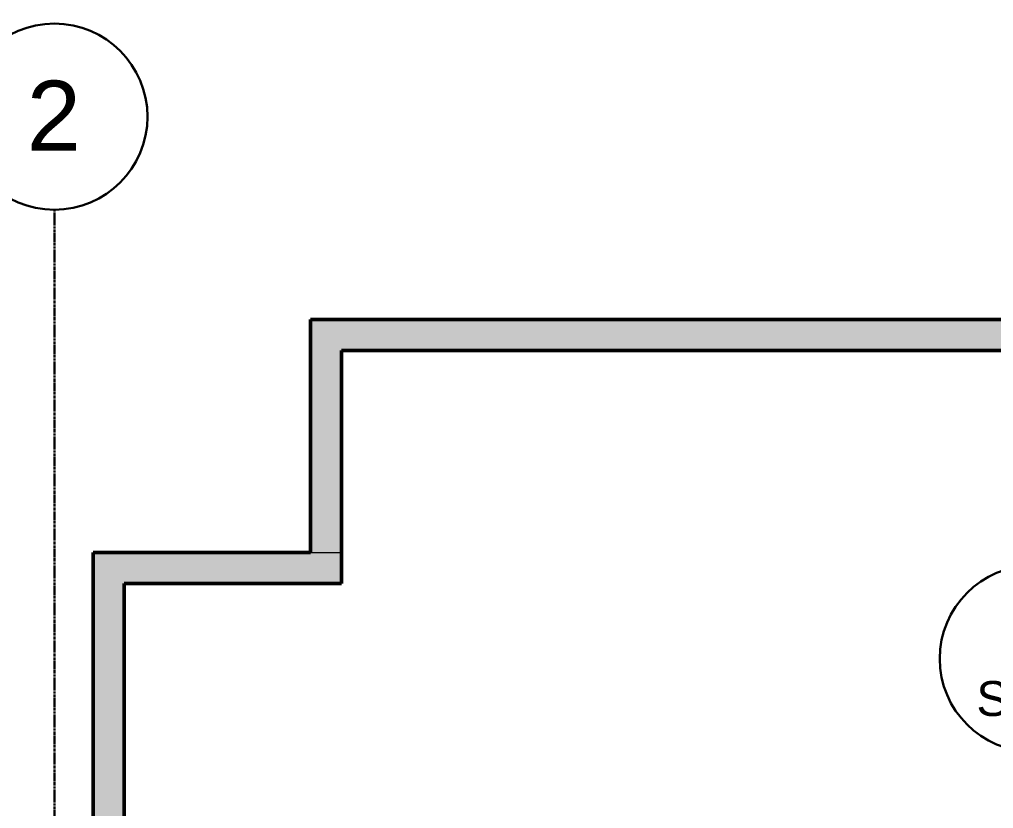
# Model space of a CAD drawing. Header units: inches. Extents: x -4126 to 593, y 9773 to 12297.
# Drawn here: x -3163.3 to -2912.3, y 12093.1 to 12296.6 of the extents above; entities that cross this region are included whole.
import ezdxf

# ---------------------------------------------------------------- set-up
doc = ezdxf.new("R2010")
doc.units = ezdxf.units.IN
doc.header["$MEASUREMENT"] = 0
doc.linetypes.add('Grid Line 1_2_', pattern=[0.875, 0.5, -0.125, 0.125, -0.125])
for name, color, linetype, lineweight in [('A-WALL', 113, 'Continuous', 13), ('G-ANNO-SYMB', 111, 'Continuous', 30), ('S-GRID', 1, 'Continuous', 9), ('S-GRID-IDEN', 1, 'Continuous', 30)]:
    doc.layers.add(name, color=color, linetype=linetype, lineweight=lineweight)
doc.styles.add('Arial', font='arial.ttf', dxfattribs={"height": 18})
doc.styles.add('Arial_1', font='arial.ttf', dxfattribs={"height": 9})

# ---------------------------------------------------------------- blocks, each defined once
blk = doc.blocks.new('Grid - Grid Head - Circle-1738874-FRAMING PLAN - 1ST FLOOR')
at = {"layer": 'S-GRID-IDEN'}
for start, end in [(360, 180), (180, 360)]:
    blk.add_arc((0, 0), 0.25, start, end, dxfattribs=at)
blk = doc.blocks.new('Section - Section Head - Filled-1738293-FRAMING PLAN - 1ST FLOOR')
at = {"layer": 'G-ANNO-SYMB', "lineweight": 9}
h = blk.add_hatch(color=256, dxfattribs=at)
edge = h.paths.add_edge_path(flags=0)
edge.add_line((-0.4268, 0.1768), (-0.25, 0.3536))
edge.add_line((-0.25, 0.3536), (-0.25, 0.25))
edge.add_arc((-0.25, 0), 0.25, 90, 135)
h = blk.add_hatch(color=256, dxfattribs=at)
edge = h.paths.add_edge_path(flags=0)
edge.add_arc((-0.25, 0), 0.25, 45, 90)
edge.add_line((-0.25, 0.25), (-0.25, 0.3536))
edge.add_line((-0.25, 0.3536), (-0.0732, 0.1768))
h = blk.add_hatch(color=256, dxfattribs=at)
edge = h.paths.add_edge_path(flags=0)
edge.add_arc((-0.25, 0), 0.2503, 137.9216, 180)
edge.add_line((-0.5003, 0), (-0.6036, 0))
edge.add_line((-0.6036, 0), (-0.4358, 0.1678))
h = blk.add_hatch(color=256, dxfattribs=at)
edge = h.paths.add_edge_path(flags=0)
edge.add_line((-0.0642, 0.1678), (0.1036, 0))
edge.add_line((0.1036, 0), (0.0003, 0))
edge.add_arc((-0.25, 0), 0.2503, 0, 42.0784)
at = {"layer": 'G-ANNO-SYMB'}
for p, q in [((-0.25, 0.3536), (-0.4268, 0.1768)), ((-0.25, 0.25), (-0.25, 0.3536)), ((-0.0732, 0.1768), (-0.25, 0.3536)), ((-0.25, 0.3536), (-0.25, 0.25)), ((-0.4358, 0.1678), (-0.6036, 0)), ((0.1036, 0), (-0.0642, 0.1678)), ((-0.6036, 0), (-0.5003, 0)), ((0.0003, 0), (0.1036, 0))]:
    blk.add_line(p, q, dxfattribs=at)
for centre, radius, start, end in [((-0.2503, 0), 0.25, 360, 180), ((-0.25, 0), 0.25, 90, 135), ((-0.25, 0), 0.25, 45, 90), ((-0.25, 0), 0.2503, 137.9216, 180), ((-0.25, 0), 0.2503, 0, 42.0784), ((-0.2503, 0), 0.25, 180, 360)]:
    blk.add_arc(centre, radius, start, end, dxfattribs=at)

msp = doc.modelspace()

# ---------------------------------------------------------------- hatches: boundary and pattern name
at = {"layer": 'A-WALL', "transparency": 33554483}
for points in [[(-3088.324, 12159.189), (-3080.324, 12159.189), (-3080.324, 12219.189), (-3088.324, 12219.189), (-3088.324, 12211.189)], [(-2991.444, 12211.189), (-2716.324, 12211.189), (-2716.324, 12219.189), (-3080.324, 12219.189), (-3080.324, 12211.189)], [(-3144.324, 12089.689), (-3136.324, 12089.689), (-3136.324, 12151.189), (-3144.324, 12159.189), (-3144.324, 12117.308)], [(-3136.324, 12151.189), (-3080.324, 12151.189), (-3080.324, 12159.189), (-3144.324, 12159.189)]]:
    msp.add_hatch(color=256, dxfattribs=at).paths.add_polyline_path(points, flags=0)

# ---------------------------------------------------------------- linework, layer by layer
at = {"layer": 'A-WALL', "lineweight": 50}
for p, q in [((-3088.324, 12159.189), (-3088.324, 12219.189)), ((-3088.324, 12219.189), (-2716.324, 12219.189)), ((-3080.324, 12211.189), (-3080.324, 12151.189)), ((-2724.324, 12211.189), (-3080.324, 12211.189)), ((-3144.324, 12087.189), (-3144.324, 12159.189)), ((-3144.324, 12159.189), (-3088.324, 12159.189)), ((-3136.324, 12151.189), (-3136.324, 12087.189)), ((-3080.324, 12151.189), (-3136.324, 12151.189))]:
    msp.add_line(p, q, dxfattribs=at)
at = {"layer": 'A-WALL'}
msp.add_line((-3088.324, 12159.189), (-3080.324, 12159.189), dxfattribs=at)
at = {"layer": 'S-GRID', "linetype": 'Grid Line 1_2_', "lineweight": 30}
msp.add_line((-3154.324, 9772.61), (-3154.324, 12247.501), dxfattribs=at)

# ---------------------------------------------------------------- block references
at = {"layer": 'G-ANNO-SYMB', "xscale": 95.99999999999994, "yscale": 95.99999999999994, "zscale": 95.99999999999994, "rotation": 269.9999999999996}
msp.add_blockref('Section - Section Head - Filled-1738293-FRAMING PLAN - 1ST FLOOR', (-2902.151, 12107.734), dxfattribs=at)
at = {"layer": 'S-GRID-IDEN', "xscale": 95.99999999999994, "yscale": 95.99999999999994, "zscale": 95.99999999999994}
msp.add_blockref('Grid - Grid Head - Circle-1738874-FRAMING PLAN - 1ST FLOOR', (-3154.324, 12271.501), dxfattribs=at)

# ---------------------------------------------------------------- texts
at = {"layer": 'G-ANNO-SYMB', "lineweight": 9, "insert": (-2916.716, 12126.006), "char_height": 9, "width": 35.754, "attachment_point": 1, "style": 'Arial_1'}
msp.add_mtext('S201', dxfattribs=at)
at = {"layer": 'S-GRID-IDEN', "lineweight": 9, "insert": (-3161.453, 12280.789), "char_height": 18, "width": 16.968, "attachment_point": 1, "style": 'Arial'}
msp.add_mtext('2', dxfattribs=at)

doc.saveas('drawing.dxf')
